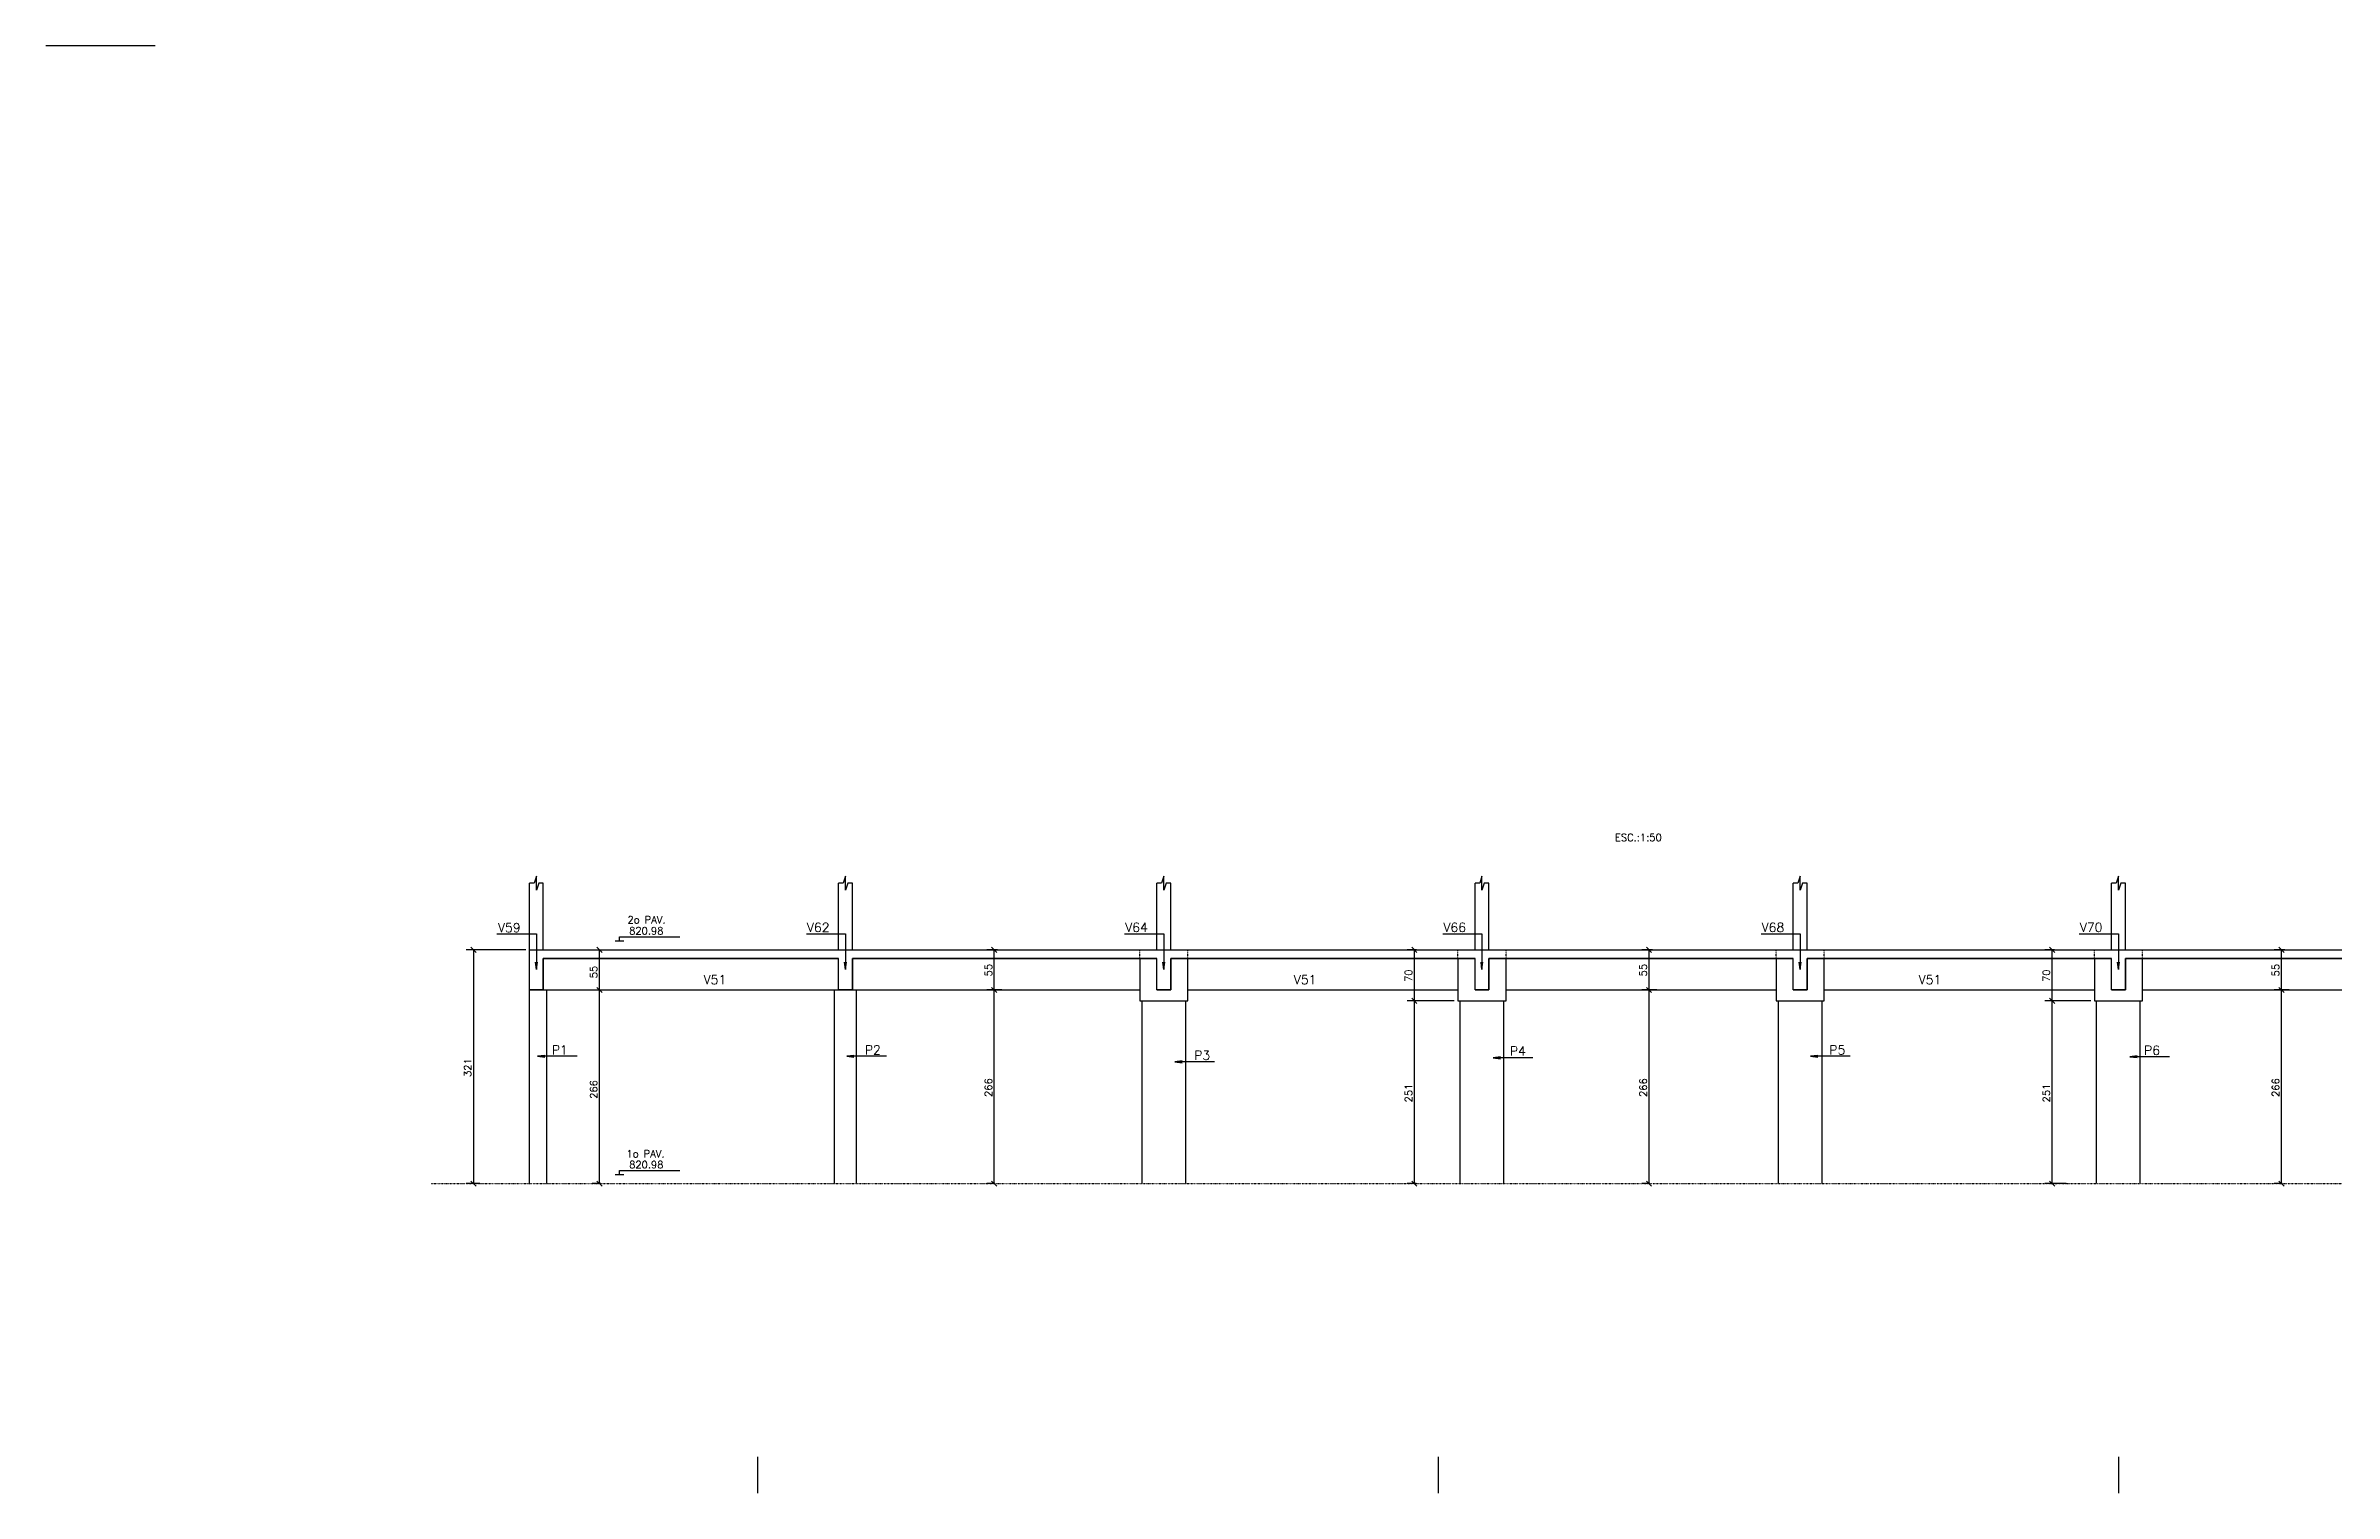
# Model space of a CAD drawing. Extents: x 2105 to 8289, y 869 to 3839.
# Drawn here: x 2105 to 5248, y 869 to 2856 of the extents above; entities that cross this region are included whole.
import ezdxf

# ---------------------------------------------------------------- set-up
doc = ezdxf.new("R2010")
doc.units = 0
doc.header["$MEASUREMENT"] = 0
doc.linetypes.add('ESTILO_TQS_0004', pattern=[2, 0.5, -0.4, 0.1, -0.4, 0.1, -0.5])
for name, color, linetype in [('1', 1, 'CONTINUOUS'), ('2', 2, 'CONTINUOUS'), ('3', 3, 'CONTINUOUS'), ('6', 6, 'CONTINUOUS'), ('8', 8, 'CONTINUOUS'), ('9', 9, 'CONTINUOUS')]:
    doc.layers.add(name, color=color, linetype=linetype)
doc.styles.get("Standard").update_dxf_attribs({"font": 'ROMANS.SHX'})

msp = doc.modelspace()

# ---------------------------------------------------------------- linework, layer by layer
at = {"layer": '1', "linetype": 'Continuous'}
msp.add_line((2255.098547, 2856.298282), (2105.09608, 2856.298282), dxfattribs=at)
at = {"layer": '2', "linetype": 'Continuous'}
for p, q in [((2688.929184, 1618.494524), (2696.000252, 1611.423456)), ((2869.000763, 1611.423456), (2861.929695, 1618.494524)), ((3411.047652, 1611.423456), (3403.976584, 1618.494524)), ((3988.100788, 1611.423456), (3981.02972, 1618.494524)), ((4310.262132, 1611.423456), (4303.191064, 1618.494524)), ((4863.861297, 1611.423456), (4856.790229, 1618.494524)), ((5178.73891, 1611.423456), (5171.667842, 1618.494524)), ((2869.000763, 1556.423456), (2861.929695, 1563.494524)), ((2869.000763, 1556.423456), (2861.929695, 1563.494524)), ((3411.047652, 1556.423456), (3403.976584, 1563.494524)), ((3411.047652, 1556.423456), (3403.976584, 1563.494524)), ((3988.100788, 1541.423456), (3981.02972, 1548.494524)), ((3988.100788, 1541.423456), (3981.02972, 1548.494524)), ((4310.262132, 1556.423456), (4303.191064, 1563.494524)), ((4310.262132, 1556.423456), (4303.191064, 1563.494524)), ((4863.861297, 1541.423456), (4856.790229, 1548.494524)), ((4863.861297, 1541.423456), (4856.790229, 1548.494524)), ((5178.73891, 1556.423456), (5171.667842, 1563.494524)), ((5178.73891, 1556.423456), (5171.667842, 1563.494524)), ((2688.929184, 1297.494524), (2696.000252, 1290.423456)), ((2869.000763, 1290.423456), (2861.929695, 1297.494524)), ((3411.047652, 1290.423456), (3403.976584, 1297.494524)), ((3988.100788, 1290.423456), (3981.02972, 1297.494524)), ((4310.262132, 1290.423456), (4303.191064, 1297.494524)), ((4863.861297, 1290.423456), (4856.790229, 1297.494524)), ((5178.73891, 1290.423456), (5171.667842, 1297.494524))]:
    msp.add_line(p, q, dxfattribs=at)
at = {"layer": '3', "linetype": 'Continuous'}
for p, q in [((2769.36, 1614.95899), (2769.36, 1706.645501)), ((2788.36, 1614.95899), (2788.36, 1706.645501)), ((3193.86, 1614.95899), (3193.86, 1706.645501)), ((3212.86, 1614.95899), (3212.86, 1706.645501)), ((3630.86, 1614.95899), (3630.86, 1706.645501)), ((3649.86, 1614.95899), (3649.86, 1706.645501)), ((4067.86, 1614.95899), (4067.86, 1706.645501)), ((4086.86, 1614.95899), (4086.86, 1706.645501)), ((4504.86, 1614.95899), (4504.86, 1706.645501)), ((4523.86, 1614.95899), (4523.86, 1706.645501)), ((4941.86, 1614.95899), (4941.86, 1706.645501)), ((4960.86, 1614.95899), (4960.86, 1706.645501)), ((2899.045405, 1626.95899), (2887.045405, 1626.95899)), ((2893.045405, 1626.95899), (2893.045405, 1632.95899)), ((2893.045405, 1632.95899), (2975.619671, 1632.95899)), ((3607.36, 1602.95899), (3607.36, 1544.95899)), ((3673.36, 1544.95899), (3673.36, 1602.95899)), ((4044.36, 1602.95899), (4044.36, 1544.95899)), ((4110.36, 1544.95899), (4110.36, 1602.95899)), ((4481.36, 1602.95899), (4481.36, 1544.95899)), ((4547.36, 1544.95899), (4547.36, 1602.95899)), ((4918.36, 1602.95899), (4918.36, 1544.95899)), ((4984.36, 1544.95899), (4984.36, 1602.95899)), ((2769.36, 1293.95899), (2769.36, 1559.95899)), ((2788.36, 1559.95899), (3193.86, 1559.95899)), ((2793.36, 1293.95899), (2793.36, 1559.95899)), ((3188.36, 1293.95899), (3188.36, 1559.95899)), ((3212.86, 1559.95899), (3607.36, 1559.95899)), ((3218.36, 1293.95899), (3218.36, 1559.95899)), ((3607.36, 1544.95899), (3673.36, 1544.95899)), ((3610.36, 1544.95899), (3610.36, 1293.95899)), ((3670.36, 1544.95899), (3670.36, 1293.95899)), ((3673.36, 1559.95899), (4044.36, 1559.95899)), ((4044.36, 1544.95899), (4110.36, 1544.95899)), ((4047.36, 1293.95899), (4047.36, 1544.95899)), ((4107.36, 1293.95899), (4107.36, 1544.95899)), ((4110.36, 1559.95899), (4481.36, 1559.95899)), ((4481.36, 1544.95899), (4547.36, 1544.95899)), ((4484.36, 1293.95899), (4484.36, 1544.95899)), ((4544.36, 1293.95899), (4544.36, 1544.95899)), ((4547.36, 1559.95899), (4918.36, 1559.95899)), ((4918.36, 1544.95899), (4984.36, 1544.95899)), ((4921.36, 1293.95899), (4921.36, 1544.95899)), ((4981.36, 1293.95899), (4981.36, 1544.95899)), ((4984.36, 1559.95899), (5355.36, 1559.95899)), ((2899.045405, 1305.95899), (2887.045405, 1305.95899)), ((2893.045405, 1305.95899), (2893.045405, 1311.95899)), ((2893.045405, 1311.95899), (2975.619671, 1311.95899)), ((3082.623006, 918.92655), (3082.623006, 868.92705)), ((4017.107115, 918.92655), (4017.107115, 868.92705)), ((4951.591223, 918.92655), (4951.591223, 868.92705))]:
    msp.add_line(p, q, dxfattribs=at)
at = {"layer": '3', "linetype": 'ESTILO_TQS_0004'}
for p, q in [((3607.36, 1602.95899), (3607.36, 1614.95899)), ((3673.36, 1602.95899), (3673.36, 1614.95899)), ((4044.36, 1602.95899), (4044.36, 1614.95899)), ((4110.36, 1602.95899), (4110.36, 1614.95899)), ((4481.36, 1602.95899), (4481.36, 1614.95899)), ((4547.36, 1602.95899), (4547.36, 1614.95899)), ((4918.36, 1602.95899), (4918.36, 1614.95899)), ((4984.36, 1602.95899), (4984.36, 1614.95899)), ((2634.190269, 1293.95899), (6360.005132, 1293.95899))]:
    msp.add_line(p, q, dxfattribs=at)
at = {"layer": '6', "linetype": 'Continuous'}
for p, q in [((2769.36, 1614.95899), (6259.36, 1614.95899)), ((2769.36, 1559.95899), (2769.36, 1614.95899)), ((2788.36, 1602.95899), (3193.86, 1602.95899)), ((2788.36, 1559.95899), (2788.36, 1602.95899)), ((3193.86, 1559.95899), (3193.86, 1602.95899)), ((3212.86, 1559.95899), (3212.86, 1602.95899)), ((3212.86, 1602.95899), (3630.86, 1602.95899)), ((3600.86, 1602.95899), (3630.86, 1602.95899)), ((3630.86, 1559.95899), (3630.86, 1602.95899)), ((3649.86, 1559.95899), (3649.86, 1602.95899)), ((3649.86, 1602.95899), (4067.86, 1602.95899)), ((4067.86, 1559.95899), (4067.86, 1602.95899)), ((4086.86, 1559.95899), (4086.86, 1602.95899)), ((4086.86, 1602.95899), (4504.86, 1602.95899)), ((4504.86, 1559.95899), (4504.86, 1602.95899)), ((4523.86, 1559.95899), (4523.86, 1602.95899)), ((4523.86, 1602.95899), (4941.86, 1602.95899)), ((4941.86, 1559.95899), (4941.86, 1602.95899)), ((4960.86, 1559.95899), (4960.86, 1602.95899)), ((4960.86, 1602.95899), (5378.86, 1602.95899)), ((2769.36, 1559.95899), (2788.36, 1559.95899)), ((3193.86, 1559.95899), (3212.86, 1559.95899)), ((3630.86, 1559.95899), (3649.86, 1559.95899)), ((4067.86, 1559.95899), (4086.86, 1559.95899)), ((4504.86, 1559.95899), (4523.86, 1559.95899)), ((4941.86, 1559.95899), (4960.86, 1559.95899))]:
    msp.add_line(p, q, dxfattribs=at)
at = {"layer": '8', "linetype": 'Continuous'}
for points in [[(2769.36, 1559.95899), (2769.36, 1614.95899), (6259.36, 1614.95899)], [(5378.86, 1602.95899), (4960.86, 1602.95899), (4960.86, 1559.95899), (4941.86, 1559.95899), (4941.86, 1602.95899), (4523.86, 1602.95899), (4523.86, 1559.95899), (4504.86, 1559.95899), (4504.86, 1602.95899), (4086.86, 1602.95899), (4086.86, 1559.95899), (4067.86, 1559.95899), (4067.86, 1602.95899), (3649.86, 1602.95899), (3649.86, 1559.95899), (3630.86, 1559.95899), (3630.86, 1602.95899), (3212.86, 1602.95899), (3212.86, 1559.95899), (3193.86, 1559.95899), (3193.86, 1602.95899), (2788.36, 1602.95899), (2788.36, 1559.95899), (2769.36, 1559.95899)]]:
    msp.add_lwpolyline(points, dxfattribs=at)
at = {"layer": '9', "linetype": 'Continuous'}
for p, q in [((2764.36, 1614.95899), (2682.464718, 1614.95899)), ((2692.464718, 1614.95899), (2692.464718, 1293.95899)), ((2865.465229, 1559.95899), (2865.465229, 1614.95899)), ((3412.209026, 1614.95899), (3397.512118, 1614.95899)), ((3407.512118, 1559.95899), (3407.512118, 1614.95899)), ((3987.481445, 1614.95899), (3974.565254, 1614.95899)), ((3984.565254, 1544.95899), (3984.565254, 1614.95899)), ((4311.423506, 1614.95899), (4296.726598, 1614.95899)), ((4306.726598, 1559.95899), (4306.726598, 1614.95899)), ((4863.616651, 1614.95899), (4850.325763, 1614.95899)), ((4860.325763, 1544.95899), (4860.325763, 1614.95899)), ((5179.900284, 1614.95899), (5165.203376, 1614.95899)), ((5175.203376, 1559.95899), (5175.203376, 1614.95899)), ((2865.465229, 1293.95899), (2865.465229, 1559.95899)), ((3418.134755, 1559.95899), (3397.512118, 1559.95899)), ((3407.512118, 1293.95899), (3407.512118, 1559.95899)), ((4039.36, 1544.95899), (3974.565254, 1544.95899)), ((3984.565254, 1293.95899), (3984.565254, 1544.95899)), ((4317.349235, 1559.95899), (4296.726598, 1559.95899)), ((4306.726598, 1293.95899), (4306.726598, 1559.95899)), ((4913.36, 1544.95899), (4850.325763, 1544.95899)), ((4860.325763, 1293.95899), (4860.325763, 1544.95899)), ((5185.826013, 1559.95899), (5165.203376, 1559.95899)), ((5175.203376, 1293.95899), (5175.203376, 1559.95899)), ((2701.257222, 1293.95899), (2682.464718, 1293.95899)), ((2867.328329, 1293.95899), (2855.465229, 1293.95899)), ((3408.463599, 1293.95899), (3397.512118, 1293.95899)), ((3986.976721, 1293.95899), (3974.565254, 1293.95899)), ((4307.678079, 1293.95899), (4296.726598, 1293.95899)), ((4879.672309, 1293.95899), (4850.325763, 1293.95899)), ((5176.154857, 1293.95899), (5165.203376, 1293.95899))]:
    msp.add_line(p, q, dxfattribs=at)
for points in [[(2788.36, 1706.645501), (2782.026655, 1706.645501), (2778.86, 1697.145501), (2778.86, 1716.1455), (2775.693327, 1706.645501), (2769.36, 1706.645501)], [(3212.86, 1706.645501), (3206.526655, 1706.645501), (3203.36, 1697.145501), (3203.36, 1716.1455), (3200.193327, 1706.645501), (3193.86, 1706.645501)], [(3649.86, 1706.645501), (3643.526655, 1706.645501), (3640.36, 1697.145501), (3640.36, 1716.1455), (3637.193327, 1706.645501), (3630.86, 1706.645501)], [(4086.86, 1706.645501), (4080.526655, 1706.645501), (4077.36, 1697.145501), (4077.36, 1716.1455), (4074.193327, 1706.645501), (4067.86, 1706.645501)], [(4523.86, 1706.645501), (4517.526655, 1706.645501), (4514.36, 1697.145501), (4514.36, 1716.1455), (4511.193327, 1706.645501), (4504.86, 1706.645501)], [(4960.86, 1706.645501), (4954.526655, 1706.645501), (4951.36, 1697.145501), (4951.36, 1716.1455), (4948.193327, 1706.645501), (4941.86, 1706.645501)], [(2724.521531, 1636.841578), (2778.837019, 1636.841578), (2778.837019, 1588.165682), (2777.531757, 1598.08013), (2778.837019, 1588.165682), (2780.142281, 1598.08013)], [(3149.596604, 1636.841578), (3203.337019, 1636.841578), (3203.337019, 1588.165682), (3202.031757, 1598.08013), (3203.337019, 1588.165682), (3204.642281, 1598.08013)], [(3586.596604, 1636.841578), (3640.337019, 1636.841578), (3640.337019, 1588.165682), (3639.031757, 1598.08013), (3640.337019, 1588.165682), (3641.642281, 1598.08013)], [(4023.596604, 1636.841578), (4077.337019, 1636.841578), (4077.337019, 1588.165682), (4076.031757, 1598.08013), (4077.337019, 1588.165682), (4078.642281, 1598.08013)], [(4460.596604, 1636.841578), (4514.337019, 1636.841578), (4514.337019, 1588.165682), (4513.031757, 1598.08013), (4514.337019, 1588.165682), (4515.642281, 1598.08013)], [(4897.596604, 1636.841578), (4951.337019, 1636.841578), (4951.337019, 1588.165682), (4950.031757, 1598.08013), (4951.337019, 1588.165682), (4952.642281, 1598.08013)], [(2835.026267, 1468.811948), (2780.427767, 1468.811948), (2790.342216, 1470.11721), (2780.427767, 1468.811948), (2790.342216, 1467.506686)], [(3259.526267, 1468.811948), (3204.927767, 1468.811948), (3214.842216, 1470.11721), (3204.927767, 1468.811948), (3214.842216, 1467.506686)], [(3710.242519, 1461.316948), (3655.644019, 1461.316948), (3665.558467, 1462.62221), (3655.644019, 1461.316948), (3665.558467, 1460.011686)], [(4147.392887, 1466.654975), (4092.794387, 1466.654975), (4102.708835, 1467.960237), (4092.794387, 1466.654975), (4102.708835, 1465.349713)], [(4583.061005, 1468.811948), (4528.462505, 1468.811948), (4538.376954, 1470.11721), (4528.462505, 1468.811948), (4538.376954, 1467.506686)], [(5021.597384, 1468.309408), (4966.998883, 1468.309408), (4976.913332, 1469.61467), (4966.998883, 1468.309408), (4976.913332, 1467.004146)]]:
    msp.add_lwpolyline(points, dxfattribs=at)

# ---------------------------------------------------------------- texts
at = {"layer": '2', "linetype": 'Continuous'}
msp.add_text('ESC.:1:50', height=10, dxfattribs=at).set_placement((4259.897027, 1764.264627))
for s, p in [('55', (2862.465229, 1575.95899)), ('55', (3404.512118, 1578.45899)), ('70', (3981.565254, 1570.95899)), ('55', (4303.726598, 1578.45899)), ('70', (4857.325763, 1570.95899)), ('55', (5172.203376, 1578.45899)), ('321', (2689.464718, 1440.45899)), ('266', (2862.465229, 1410.45899)), ('266', (3404.512118, 1412.95899)), ('251', (3981.565254, 1405.45899)), ('266', (4303.726598, 1412.95899)), ('251', (4857.325763, 1405.45899)), ('266', (5172.203376, 1412.95899))]:
    msp.add_text(s, height=10, rotation=90, dxfattribs=at).set_placement(p)
at = {"layer": '3', "linetype": 'Continuous'}
for s, height, p in [('V59', 12.5, (2726.076136, 1639.263799)), ('2o PAV.', 10, (2903.930299, 1651.363937)), ('820.98', 10, (2906.167423, 1636.08482)), ('V62', 12.5, (3150.356445, 1639.517422)), ('V64', 12.5, (3587.356445, 1639.517422)), ('V66', 12.5, (4024.356445, 1639.517422)), ('V68', 12.5, (4461.356445, 1639.517422)), ('V70', 12.5, (4898.356445, 1639.517422)), ('V51', 12.5, (3008.536792, 1567.767487)), ('V51', 12.5, (3818.945961, 1567.767487)), ('V51', 12.5, (4677.052298, 1567.767487)), ('P1', 12.5, (2799.971106, 1471.35134)), ('P2', 12.5, (3229.797789, 1471.35134)), ('P4', 12.5, (4115.557462, 1469.749494)), ('P5', 12.5, (4554.296888, 1471.35134)), ('P6', 12.5, (4986.542223, 1470.8488)), ('P3', 12.5, (3682.125931, 1463.956899)), ('1o PAV.', 10, (2902.555506, 1330.084191)), ('820.98', 10, (2906.167423, 1315.08482))]:
    msp.add_text(s, height=height, dxfattribs=at).set_placement(p)

doc.saveas('drawing.dxf')
